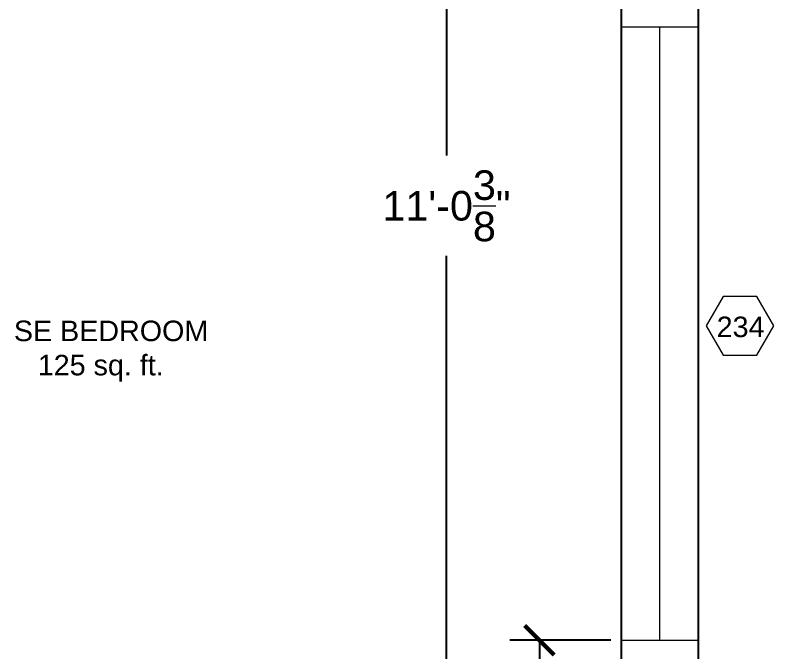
# Model space of a CAD drawing. Header units: inches. Extents: x -489 to -18, y 573 to 1091.
# Drawn here: x -191.8 to -117.9, y 633.5 to 695.6 of the extents above; entities that cross this region are included whole.
import ezdxf

# ---------------------------------------------------------------- set-up
doc = ezdxf.new("R2010")
doc.units = ezdxf.units.IN
doc.header["$MEASUREMENT"] = 0
doc.layers.get('0').update_dxf_attribs({"color": 1, "lineweight": 9})
doc.layers.add('A101-Dimensions', color=7, linetype='Continuous', lineweight=9)
doc.layers.add('A101-Floorplan-1st-floor', color=7, linetype='Continuous', lineweight=9)
doc.styles.add('Annotative', font='Arial.ttf')
doc.styles.get("Standard").update_dxf_attribs({"font": 'Arial.ttf', "height": 2})
doc.dimstyles.new('Annotative', dxfattribs={"dimtxt": 0.18, "dimasz": 0.18, "dimexe": 0.18, "dimexo": 0.0625, "dimgap": 0.09, "dimtad": 0, "dimtih": 1, "dimtoh": 1, "dimdec": 4, "dimzin": 0, "dimdsep": 46, "dimlunit": 4, "dimtxsty": 'Annotative', "dimblk": 'ARCHTICK', "dimblk1": 'ARCHTICK', "dimblk2": 'ARCHTICK', "dimcen": 0.09, "dimadec": 0, "dimazin": 0, "dimtfac": 1, "dimtdec": 4, "dimtofl": 0, "dimtmove": 0, "dimatfit": 3, "dimldrblk": 'ARCHTICK', "dimfxl": 1, "dimtolj": 1, "dimtzin": 0, "dimarcsym": 0})

# ---------------------------------------------------------------- blocks, each defined once
blk = doc.blocks.new('_ArchTick')
at = {"color": 0, "linetype": 'ByBlock', "lineweight": 30, "const_width": 0.15}
blk.add_lwpolyline([(-0.5, -0.5), (0.5, 0.5)], dxfattribs=at)
blk = doc.blocks.new('*D533')
at = {"layer": 'A101-Dimensions', "color": 0, "lineweight": -2, "transparency": 16777216}
for p, q in [((-133.818, 734.462), (-152.703, 734.462)), ((-149.823, 734.462), (-149.823, 681.964)), ((-149.823, 602.064), (-149.823, 672.191)), ((-133.818, 602.064), (-152.703, 602.064))]:
    blk.add_line(p, q, dxfattribs=at)
at = {"layer": 'A101-Dimensions', "color": 0, "lineweight": -2, "transparency": 16777216, "xscale": 2.88, "yscale": 2.88, "zscale": 2.88}
for p, rotation in [((-149.823, 734.462), 90), ((-149.823, 602.064), 270)]:
    blk.add_blockref('_ArchTick', p, dxfattribs=dict(at, rotation=rotation))
at = {"layer": 'A101-Dimensions', "color": 0, "lineweight": 5, "transparency": 16777216, "insert": (-149.823, 677.077), "char_height": 2.88, "attachment_point": 5, "style": 'Annotative'}
blk.add_mtext('\\A1;11\'-0{\\H1x;\\S3/8;}"', dxfattribs=at)
blk = doc.blocks.new('*D534')
at = {"layer": 'A101-Dimensions', "color": 0, "lineweight": -2, "transparency": 16777216}
for p, q in [((-133.818, 634.751), (-143.651, 634.751)), ((-140.771, 634.751), (-140.771, 623.268)), ((-140.771, 602.064), (-140.771, 613.547)), ((-133.818, 602.064), (-143.651, 602.064))]:
    blk.add_line(p, q, dxfattribs=at)
at = {"layer": 'A101-Dimensions', "color": 0, "lineweight": -2, "transparency": 16777216, "xscale": 2.88, "yscale": 2.88, "zscale": 2.88}
for p, rotation in [((-140.771, 634.751), 90), ((-140.771, 602.064), 270)]:
    blk.add_blockref('_ArchTick', p, dxfattribs=dict(at, rotation=rotation))
at = {"layer": 'A101-Dimensions', "color": 0, "lineweight": 5, "transparency": 16777216, "insert": (-140.771, 618.408), "char_height": 2.88, "attachment_point": 5, "style": 'Annotative'}
blk.add_mtext('\\A1;2\'-8{\\H1x;\\S11/16;}"', dxfattribs=at)

msp = doc.modelspace()

# ---------------------------------------------------------------- linework, layer by layer
at = {"layer": 'A101-Floorplan-1st-floor', "lineweight": -3}
for p, q in [((-125.3195, 844.09354), (-125.3195, 597.31383)), ((-132.81809, 734.46161), (-132.81809, 602.06383))]:
    msp.add_line(p, q, dxfattribs=at)
at = {"layer": 'A101-Floorplan-1st-floor', "lineweight": 5}
for p, q in [((-132.81809, 694.52411), (-125.3195, 694.52411)), ((-129.06809, 694.52411), (-129.06809, 634.75133)), ((-132.81809, 634.75133), (-125.3195, 634.75133))]:
    msp.add_line(p, q, dxfattribs=at)
at = {"layer": 'A101-Floorplan-1st-floor'}
msp.add_lwpolyline([(-122.87827, 668.24819), (-124.52628, 665.39376), (-122.87827, 662.53932), (-119.58225, 662.53932), (-117.93424, 665.39376), (-119.58225, 668.24819)], close=True, dxfattribs=at)

# ---------------------------------------------------------------- texts
at = {"layer": 'A101-Floorplan-1st-floor', "style": 'Annotative'}
msp.add_text('234', height=2, dxfattribs=at).set_placement((-123.50348, 664.28409))
at = {"layer": 'A101-Floorplan-1st-floor', "lineweight": 5, "insert": (-191.96824, 665.89226), "char_height": 2, "width": 22.8157068, "attachment_point": 1}
msp.add_mtext('SE BEDROOM\\P   125 sq. ft.', dxfattribs=at)

# ---------------------------------------------------------------- dimensions: what is measured, and where the dimension line sits
at = {"layer": 'A101-Dimensions', "lineweight": 5}
dim = msp.add_linear_dim(base=(-149.8228, 602.06383), p1=(-132.81809, 734.46161), p2=(-132.81809, 602.06383), angle=90, dimstyle='Annotative', dxfattribs=at)
dim.commit()
dim.dimension.update_dxf_attribs({"geometry": '*D533', "text_midpoint": (-149.8228, 677.07731), "dimtype": 160})
dim = msp.add_linear_dim(base=(-140.77088, 602.06383), p1=(-132.81809, 634.75133), p2=(-132.81809, 602.06383), angle=90, dimstyle='Annotative', dxfattribs=at)
dim.commit()
dim.dimension.update_dxf_attribs({"geometry": '*D534', "text_midpoint": (-140.77088, 618.40758)})

doc.saveas('drawing.dxf')
